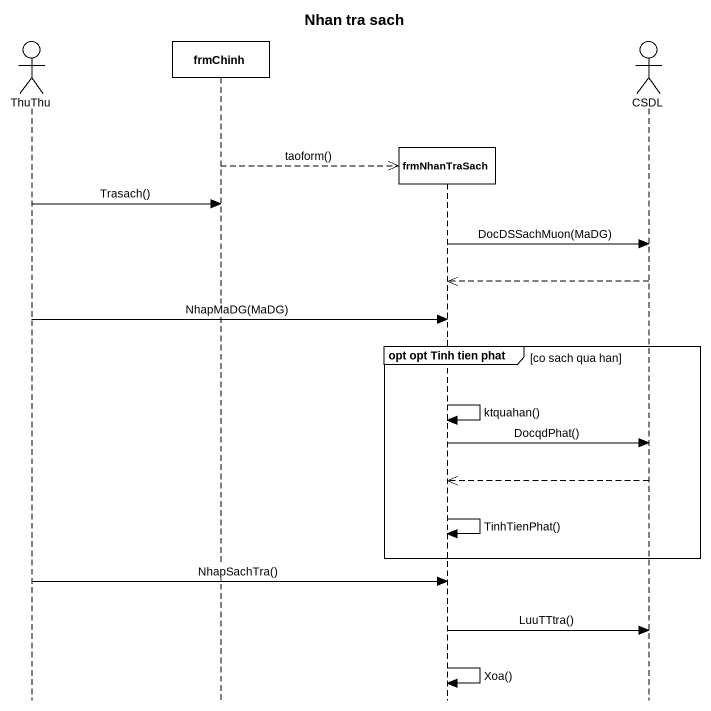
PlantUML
@startuml
title Nhan tra sach
hide footbox
actor ThuThu
participant frmChinh
participant frmNhanTraSach
actor CSDL

frmChinh -->> frmNhanTraSach ** : taoform()
ThuThu -> frmChinh : Trasach()
frmNhanTraSach -> CSDL : DocDSSachMuon(MaDG)
CSDL -->> frmNhanTraSach
ThuThu -> frmNhanTraSach : NhapMaDG(MaDG)
group opt opt Tinh tien phat [co sach qua han]
  frmNhanTraSach -> frmNhanTraSach : ktquahan()
  frmNhanTraSach -> CSDL : DocqdPhat()
  CSDL -->> frmNhanTraSach
  frmNhanTraSach -> frmNhanTraSach : TinhTienPhat()
end
ThuThu -> frmNhanTraSach : NhapSachTra()
frmNhanTraSach -> CSDL : LuuTTtra()
frmNhanTraSach -> frmNhanTraSach : Xoa()
@enduml
